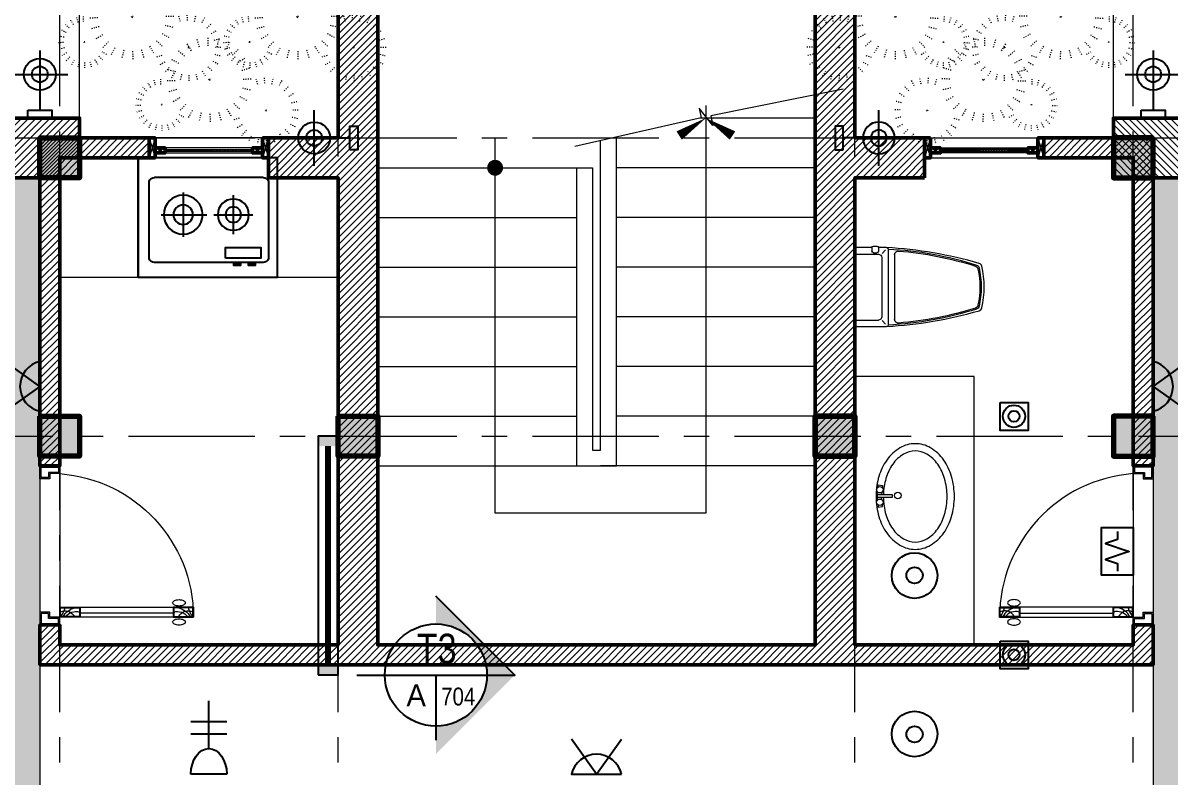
# Model space of a CAD drawing. Header units: inches. Extents: x 88947 to 296847, y 35049 to 161062.
# Drawn here: x 100576 to 106346, y 89494 to 93288 of the extents above; entities that cross this region are included whole.
import ezdxf
from ezdxf.enums import TextEntityAlignment as Align

# ---------------------------------------------------------------- set-up
doc = ezdxf.new("R2010")
doc.units = ezdxf.units.IN
doc.header["$MEASUREMENT"] = 0
for name, pattern in [('ACAD_ISO03W100', [30, 12, -18]), ('CENTER', [50.800000000000004, 31.75, -6.35, 6.35, -6.35]), ('DASHED2', [9.524999999999999, 6.35, -3.175])]:
    doc.linetypes.add(name, pattern=pattern)
for name, color, linetype in [('aaaa', 34, 'Continuous'), ('E-socket', 1, 'Continuous'), ('NOITHAT', 34, 'Continuous'), ('text', 2, 'Continuous')]:
    doc.layers.add(name, color=color, linetype=linetype)
for name, color, linetype, lineweight in [('CUA', 42, 'Continuous', 20), ('DO', 4, 'Continuous', 25), ('HACTH', 8, 'Continuous', 5), ('HATCH', 8, 'Continuous', 5), ('KHUNG 1', 6, 'Continuous', 70), ('mb$0$CUA', 42, 'Continuous', 20), ('mb$0$HATCH', 69, 'Continuous', 15), ('mb$0$net cat', 51, 'Continuous', 50), ('mb$0$net manh', 251, 'Continuous', 5), ('THAY', 3, 'Continuous', 18), ('THIETBI', 55, 'Continuous', 13), ('tran', 202, 'Continuous', 15), ('TRUC', 252, 'ACAD_ISO03W100', 13), ('TUONG', 4, 'Continuous', 50), ('vdung', 56, 'Continuous', 9)]:
    doc.layers.add(name, color=color, linetype=linetype, lineweight=lineweight)
doc.styles.add('ATTR', font='romans.shx', dxfattribs={"width": 0.8, "height": 0.7})
doc.styles.add('AVO-B', font='VAVOB.TTF')
doc.styles.add('DDCo-B-Helve-condense', font='VHELVCB.TTF')

# ---------------------------------------------------------------- blocks, each defined once
blk = doc.blocks.new('N12')
blk.add_lwpolyline([(-600, 50), (-600, -50), (600, -50), (600, 50)], close=True)
at = {"const_width": 30}
blk.add_lwpolyline([(-550, 0), (550, 0)], dxfattribs=at)
for points in [[(-550, -50), (-550, 50), (-600, -50), (-600, 50)], [(550, -50), (550, 50), (600, -50), (600, 50)]]:
    blk.add_solid(points)
blk = doc.blocks.new('EWTWETEW')
at = {"ltscale": 5}
for points in [[(0, 0), (-125, 175.0000000002328)], [(0, 0), (125, 175.0000000002328)], [(-125, 1.047737896442413e-09), (-125, 0), (125, 0)]]:
    blk.add_lwpolyline(points, dxfattribs=at)
blk.add_arc((0, -28.125), 128.1250000002271, 12.6803834527753, 167.3196165472247, dxfattribs=at)
blk = doc.blocks.new('DNT')
for points in [[(0, 425), (0, 50)], [(-175, 275), (175, 275)]]:
    blk.add_lwpolyline(points)
blk.add_lwpolyline([(-75, 50), (75, 50), (75, 0), (-75, 0)], close=True)
for radius in [100, 50]:
    blk.add_circle((0, 275), radius)
blk = doc.blocks.new('S-2')
at = {"layer": 'E-socket', "linetype": 'Continuous', "ltscale": 50}
for p, q in [((0, 107.1428571429569), (1.187436282634735e-08, 306.6773322647787)), ((-74.99999999371357, 219.4100947037805), (75.00000000628643, 219.4100947037805)), ((-74.99999999371357, 166.9100947037805), (75.00000000628643, 166.9100947037805)), ((-75, 1.746229827404022e-10), (75, 1.746229827404022e-10))]:
    blk.add_line(p, q, dxfattribs=at)
blk.add_ellipse((0, 0), major_axis=(2.624156472476522e-14, 107.1428571428571), ratio=0.7000000000000001, start_param=4.71238898038469, end_param=7.853981633974483, dxfattribs=at)
blk = doc.blocks.new('MS')
at = {"ltscale": 300}
blk.add_lwpolyline([(-150, 0), (150, 0), (150, 200), (-150, 200)], close=True, dxfattribs=at)
blk.add_lwpolyline([(-125, 100), (-75, 100), (-50, 175), (0, 25), (50, 175), (75, 100), (125, 100)], dxfattribs=at)
blk = doc.blocks.new('WC05_P')
for p, q in [((-163.4332003934864, 541.6450136737086), (-163.4332003934864, 400.6450136737086)), ((233.5667996065136, 541.6450136737086), (233.5667996065136, 400.6450136737086)), ((-210.4332003934864, 430.1167180118947), (-210.4332003934864, 409.1167180118946)), ((-202.4240828107567, 439.1167180118947), (-180.4332003934864, 439.1167180118947)), ((-171.4332003934864, 430.1167180118947), (-171.4332003934864, 409.1167180118946)), ((-202.4337935026169, 400.1167180118946), (-180.4332003934864, 400.1167180118946)), ((-166.9339561518516, 378.6204424184715), (-188.242008766753, 357.3267619186563)), ((-143.4332003934864, 380.6450136737086), (213.5667996065136, 380.6450136737086)), ((237.0675553648788, 378.6204424184715), (258.3756079797803, 357.3267619186563)), ((-192.4332003934864, 341.6450136737086), (262.5667996065137, 341.6450136737086)), ((-159.3356360889615, 302.6450136737086), (229.4692353019883, 302.6450136737086))]:
    blk.add_line(p, q)
blk.add_lwpolyline([(-202.4332003934864, 439.1167180118947), (-202.4332003934864, 531.6450136737086, -0.414213562373095), (-192.4332003934864, 541.6450136737086), (262.5667996065137, 541.6450136737086, -0.414213562373095), (272.5667996065137, 531.6450136737086), (272.5667996065137, 351.6450136737086, -0.05643643706552809), (177.5229201375263, -206.3173234126065, -0.2718575235499975), (160.9727958778988, -221.9982441541606, -0.1145472182879914), (-90.90154294170053, -221.8601835283448, -0.2715780745762616), (-107.4279695011392, -206.183647669621, -0.05642256220342063), (-202.4332003934864, 351.645013673707), (-202.4332003934864, 400.1167180118946)], format="xyb")
for centre, radius, start, end in [((-201.3185305588626, 430.0692202111985), 9.114793592576325, 96.96667790787944, 179.7014264990903), ((-180.4332003934864, 430.1167180118947), 9, 0, 90), ((-201.3160061846809, 409.1652614426133), 9.117323439789876, 180.3050617719985, 262.9577982272369), ((-192.4332003934864, 351.6450136737086), 10, 180, 270), ((-180.4332003934864, 409.1167180118946), 9, 270, 0), ((-143.4332003934864, 400.6450136737086), 20, 180, 270), ((213.5667996065136, 400.6450136737086), 20, 270, 0), ((262.5667996065137, 351.6450136737086), 10, 270, 0), ((1905.98182169227, 447.1941610259693), 2102.578959649846, 182.8742835320095, 197.6553580695382), ((-159.3356360889615, 280.1294728084221), 22.51554086528662, 90, 184.6246185700729), ((1905.934843745355, 447.1876325049033), 2094.531608273105, 184.6245441765275, 197.5276549796377), ((-1835.848222479243, 447.1941610259693), 2094.578959649846, 342.4639596696136, 355.3753814299265), ((-1835.848222479243, 447.1941610259693), 2102.578959649846, 342.3446419304619, 357.1257164679904), ((229.4692353019883, 280.129472808422), 22.51554086528662, 355.375381429925, 90), ((-76.10661430237859, -183.6697371818734), 22.51554086528662, 197.6553580695387, 257.5058675068256), ((-69.8810356385494, -176.833356221094), 22.51554086528662, 197.5276549796375, 258.1004920139902), ((35.06679960651365, 318.044267807829), 536.3992541341204, 257.505867506825, 282.494132493175), ((35.72965411792188, 324.3466122222949), 534.7020094094623, 258.1004920139905, 281.7373468011922), ((139.9214598832948, -177.1302528184612), 22.51554086528662, 281.7373468011924, 342.463959669614), ((146.2402135154059, -183.6697371818734), 22.51554086528662, 282.4941324931746, 342.3446419304639)]:
    blk.add_arc(centre, radius, start, end)
blk = doc.blocks.new('C DDFFG')
for p, q in [((1786522.217473382, 1255885.81696257), (1786522.217473382, 1255963.228194855)), ((1786522.217473382, 1255963.228194855), (1786535.030511112, 1255963.228194855)), ((1786535.030511112, 1255963.228194855), (1786535.030511112, 1255885.81696257)), ((1786473.085709055, 1255891.716264571), (1786475.699328106, 1255913.483537248)), ((1786475.699328106, 1255913.483537248), (1786486.72124365, 1255912.160124394)), ((1786509.987280908, 1255909.366547122), (1786522.217473382, 1255907.898055202)), ((1786547.260703587, 1255909.366547122), (1786535.030511112, 1255907.898055202)), ((1786581.548656389, 1255913.483537248), (1786570.526740845, 1255912.160124394)), ((1786584.16227544, 1255891.716264571), (1786581.548656389, 1255913.483537248)), ((1786483.673065716, 1255890.445029655), (1786473.085709055, 1255891.716264571)), ((1786522.217473382, 1255885.81696257), (1786507.808220739, 1255887.547096509)), ((1786536.059500372, 1255880.557617335), (1786521.806454377, 1255880.437481379)), ((1786535.030511112, 1255885.81696257), (1786522.217473382, 1255885.81696257)), ((1786535.030511112, 1255885.81696257), (1786549.439763756, 1255887.547096509)), ((1786573.574918779, 1255890.445029654), (1786584.16227544, 1255891.716264571))]:
    blk.add_line(p, q)
at = {"extrusion": (0, 0, -1)}
for centre, major_axis, ratio, start_param, end_param in [((1786502.22587785, 1255993.220431157), (-196.576827910027, 196.576827910027), 0.9999999999971908, 0.1746721990089368, 0.503187330312453), ((1786525.874676021, 1255911.658646475), (-256.6251017217065, 256.6251017217065), 0.9999999999996413, 0.5031873303111891, 0.7853981633975771), ((1786525.874676021, 1255911.658646475), (-256.6251017215106, -256.6251017215106), 0.9999999999995111, 2.35619449019228, 2.63840532327866), ((1786549.523474191, 1255993.220431157), (-196.5768279099476, -196.5768279099476), 0.9999999999972699, 2.638405323277339, 2.966920454580992), ((1786466.085137259, 1256044.850060572), (-152.0135483859962, -152.0135483859962), 0.9999999999975132, 1.319717300781313, 1.745468525802608), ((1786466.085137259, 1256044.850060572), (-126.0862997399542, 126.0862997399542), 0.999999999997094, -0.2510790260147844, 0.1746721990086899), ((1786502.22587785, 1255993.220431157), (-170.6495792658378, -170.6495792658378), 0.9999999999914471, 1.745468525801561, 2.073983657102234), ((1786525.874676021, 1255911.658646474), (-230.6978530757754, 230.6978530757754), 0.999999999997266, 0.5031873303122638, 0.7853981633988263), ((1786525.874676021, 1255911.658646475), (-230.6978530755815, -230.6978530755815), 0.9999999999971769, 2.356194490191022, 2.638405323277583), ((1786549.523474191, 1255993.220431157), (-170.6495792658374, 170.6495792658374), 0.9999999999914908, 1.067608996487599, 1.396124127788274), ((1786585.664214782, 1256044.850060572), (-126.0862997399523, -126.0862997399523), 0.9999999999970992, 2.966920454581087, 3.392671679604566), ((1786585.664214782, 1256044.850060572), (-152.0135483860611, 152.0135483860611), 0.9999999999974456, 1.396124127786872, 1.821875352807989), ((1786410.911747557, 1256077.498012425), (-106.6814863794014, 106.6814863794014), 0.9999999999995982, -0.7853981633976492, -0.2510790260146973), ((1786410.911747557, 1256077.498012425), (-80.75423773373085, 80.75423773373083), 0.9999999999988722, -0.7853981633980123, -0.251079026013961), ((1786640.837604485, 1256077.498012425), (-80.75423773388796, 80.75423773388795), 0.9999999999991174, 1.821875352807447, 2.356194490190884), ((1786640.837604485, 1256077.498012425), (-106.6814863795317, 106.6814863795317), 0.9999999999993895, 1.821875352808637, 2.356194490192039), ((1786410.911747557, 1256077.498012425), (-106.6814863795028, 106.6814863795028), 0.9999999999995156, -1.319717300781212, -0.7853981633976904), ((1786410.911747557, 1256077.498012425), (-80.75423773368324, -80.75423773368325), 0.9999999999995914, 0.2510790260147788, 0.7853981633976524), ((1786640.837604485, 1256077.498012425), (-80.75423773370935, 80.75423773370935), 0.9999999999998626, 2.356194490193296, 2.890513627576103), ((1786640.837604485, 1256077.498012425), (-106.6814863795463, -106.6814863795464), 0.9999999999994857, 3.92699081698827, 4.461309954371651), ((1786466.085137259, 1256110.145964278), (-126.0862997403387, 126.0862997403387), 0.9999999999970514, 4.537716781376678, 4.963468006398096), ((1786585.664214782, 1256110.145964278), (-126.0862997403799, -126.08629974038), 0.9999999999967243, 4.461309954371352, 4.88706117939263), ((1786466.085137259, 1256110.145964278), (-152.0135483859686, 152.0135483859686), 0.9999999999978101, 4.537716781377177, 4.963468006398345), ((1786502.22587785, 1256161.775593692), (-170.6495792644465, 170.6495792644465), 0.9999999999990503, 4.209201650074217, 4.537716781376674), ((1786531.186599793, 1255989.958874451), (-11.94161886190538, 11.94161886190538), 0.9999999999923973, -0.7853981634012497, 5.497787143778337), ((1786585.664214782, 1256110.145964278), (-152.0135483859918, -152.0135483859918), 0.999999999997442, 4.46130995437127, 4.887061179392375), ((1786502.22587785, 1256161.775593693), (-196.576827911722, 196.576827911722), 0.9999999999922197, 4.209201650077116, 4.537716781377859), ((1786525.874676021, 1256243.337378375), (-230.6978530757634, -230.6978530757635), 0.9999999999981871, 5.508996987792555, 5.779997976867736), ((1786497.019046617, 1255899.643121675), (-11.4612412730364, -11.4612412730364), 0.999999999995787, 0.7853981633995547, 7.068583470579141), ((1786525.874676021, 1256243.337378375), (-230.697853076855, -230.6978530768551), 0.9999999999983634, 5.21557631069506, 5.469720115485267), ((1786560.228937877, 1255899.643121675), (-11.46124127303675, -11.46124127303675), 0.9999999999959504, 0.7853981633994731, 7.06858347057906), ((1786549.523474191, 1256161.775593693), (-196.576827911858, -196.576827911858), 0.9999999999918469, 4.887061179391772, 5.215576310692549), ((1786525.87467602, 1256243.337378375), (-256.6251017216459, -256.6251017216459), 0.9999999999987784, 5.508996987792656, 5.779997976867833), ((1786525.874676021, 1256243.337378375), (-256.6251017219885, -256.6251017219886), 0.9999999999998359, 5.215576310695624, 5.469720115485876)]:
    blk.add_ellipse(centre, major_axis=major_axis, ratio=ratio, start_param=start_param, end_param=end_param, dxfattribs=at)
at = {"extrusion": (0, 0, -0.9999999999999998)}
blk.add_ellipse((1786549.523474191, 1256161.775593692), major_axis=(-170.6495792644459, -170.6495792644459), ratio=0.999999999999106, start_param=4.887061179392652, end_param=5.215576310695114, dxfattribs=at)
blk = doc.blocks.new('111113435445')
at = {"layer": 'aaaa', "color": 0}
for p, q in [((600.0000000009313, 700), (0, 700)), ((506.4994653987233, 645.1837084293365), (119.1459869763348, 645.1837084293365)), ((99.45086969342083, 72.42299727466889), (99.45086969342083, 617.9444195840042)), ((286.0289853315335, 585.033971055178), (286.0289853315335, 355.6143090336118)), ((526.1931125128176, 72.42152710608207), (526.1931125128176, 617.9444195840042)), ((175.02841407503, 474.024664073484), (397.029558384791, 474.0246640732512)), ((286.0289853315335, 319.7934844791889), (286.0289853315335, 123.6785437033977)), ((187.9715149437543, 221.7360140914097), (384.0864557193127, 221.7360140914097)), ((600.0000000009313, 0), (0, 0)), ((119.1459869763348, 45.18370842933655), (506.4994653987233, 45.18370842933655))]:
    blk.add_line(p, q, dxfattribs=at)
for points in [[(0, 700), (600.0000000009313, 700), (600.0000000009313, 0), (0, 0)], [(504.7995461230166, 261.3880441600922), (451.1781269544736, 261.3880441600922), (451.1781269544736, 83.76284839469008), (504.7995461230166, 83.76284839469008)], [(531.1335079818964, 220.7435148868244), (540.3528093078639, 220.7435148868244), (540.3528093078639, 183.8414172760677), (531.1335079818964, 183.8414172760677)], [(531.1335079818964, 146.9393196653109), (540.3528093078639, 146.9393196653109), (540.3528093078639, 110.0372220545541), (531.1335079818964, 110.0372220545541)]]:
    blk.add_lwpolyline(points, close=True, dxfattribs=at)
for centre, radius in [((286.0289853315335, 474.0246640732512), 98.05747038781627), ((286.0289853315335, 474.0246640732512), 49.02675046593203), ((286.0289853315335, 221.7360140914097), 78.44703483184028), ((286.0289853315335, 221.7360140914097), 39.22245889433288)]:
    blk.add_circle(centre, radius, dxfattribs=at)
for centre, radius, start, end in [((123.6354734157212, 621.1949638489168), 24.40207153541323, 100.5981421603389, 187.6549936618993), ((502.0109452723991, 621.1940943042282), 24.40012875186774, 352.336003531292, 79.39980054685171), ((123.6385296839289, 69.17336842068471), 24.40497866236014, 172.3480921116456, 259.3958350793085), ((502.0096691723447, 69.16525937360711), 24.40255349083593, 280.6021822213484, 7.657952041540043)]:
    blk.add_arc(centre, radius, start, end, dxfattribs=at)
blk = doc.blocks.new('121222')
at = {"layer": 'TRUC', "color": 95}
for p, q in [((-69.87189895673782, -79572.65753577233), (-116.2707570372686, -79496.50221745647)), ((14.51428777973467, -79535.5860801072), (-10.65337107839059, -79449.80589366957)), ((105.5543187141673, -79521.26269566602), (103.4510822283319, -79432.03646465308)), ((196.9497653160677, -79532.20087952184), (218.2740073821607, -79444.40017406769)), ((325.9724010766971, -79486.06730506796), (283.5551197847242, -79563.70976860778)), ((-274.326323082262, -79662.19321630719), (-196.6838595424442, -79704.61049759916)), ((-142.5170353070134, -79629.70091812254), (-206.204140182123, -79568.94762751953)), ((356.8608891816219, -79619.5628051161), (419.2304960877739, -79554.18581867828)), ((415.4448013174662, -79690.56066962262), (491.6633999274243, -79644.12287111295)), ((1322.010625415181, -79721.7749475672), (1287.213691088179, -79664.65441495199)), ((1385.310749751796, -79693.96658191182), (1366.42783517404, -79629.63015017266)), ((1453.590772952622, -79683.22404358095), (1452.008197093235, -79616.304183027)), ((1522.134044053949, -79691.43374729027), (1538.122994430962, -79625.58615746126)), ((1618.89808161281, -79656.8293352773), (1587.08512064383, -79715.06118293217)), ((-230.4533615854339, -79790.66345034853), (-315.9853663259116, -79769.89602846852)), ((452.5795372766836, -79774.90791592996), (538.3597237143139, -79749.74025707183)), ((612.0865360414224, -79894.91917463091), (554.0820849175404, -79799.71656439097)), ((717.567622111347, -79848.56845344277), (686.1152189728567, -79741.34451230668)), ((831.3757485360068, -79830.6686413581), (828.7437636671041, -79719.13162141938)), ((945.6108644150697, -79844.33897465024), (972.2659797034381, -79734.59324132756)), ((1106.892098377462, -79786.67623775544), (1053.870496762495, -79883.72931718022)), ((1168.67403849359, -79788.92376870674), (1226.905886148453, -79820.73672967571)), ((1267.536340114283, -79764.54958386747), (1219.768989518795, -79718.98351129852)), ((1642.059299196493, -79756.95077301917), (1688.838339021018, -79707.92428630251)), ((1686.000547148478, -79810.19310558158), (1743.167435367554, -79775.3689878719)), ((-239.2052206477367, -79882.61272042859), (-328.3571634971354, -79884.71453515555)), ((-224.8075480430207, -79973.65132960415), (-310.5877344806547, -79998.81898846227)), ((521.2874733319888, -79966.21954598461), (441.6725264206352, -79890.27461888074)), ((1145.50785700363, -79953.54580010986), (1223.455524767985, -79871.82198324069)), ((1218.730764033516, -80042.28669033705), (1314.009160790969, -79984.23962949422)), ((1713.85968687451, -79873.45795877889), (1778.191700146876, -79854.58313195776)), ((1724.651500922087, -79941.74389880049), (1791.51766729254, -79940.16349387696)), ((-187.6728120838034, -80057.9985759115), (-263.8914106937614, -80104.43637442116)), ((-129.0888999479647, -80128.996440418), (-191.4460006306942, -80194.369757566)), ((356.5186931787632, -80006.83362680447), (453.5717726035363, -80059.85522841944)), ((1265.157271739155, -80147.72516668802), (1372.37754358543, -80116.26025732611)), ((1652.134631888337, -80131.41947547915), (1699.901982483829, -80176.98554804812)), ((1750.992515042229, -80107.05337839652), (1692.760667387363, -80075.24041742754)), ((1718.089085830555, -80010.69353243135), (1782.240111325069, -80026.27020345806)), ((-98.20041184303614, -80262.49194046615), (-55.78313055106332, -80184.84947692633)), ((30.82222391758955, -80216.35836601227), (9.510488074919067, -80304.15540217659)), ((122.2176705194954, -80227.29654986809), (124.320907005331, -80316.52278088102)), ((213.2577014539281, -80212.97316542691), (238.4253603120497, -80298.75335186454)), ((400.4243023944755, -80282.3550676946), (288.9740768427071, -80284.98196151483)), ((411.3648562505599, -80167.4267551454), (304.4437845074971, -80141.46416394529)), ((1283.14387821078, -80261.528202064), (1394.59410376255, -80258.90130824377)), ((1466.080199050001, -80212.74501576569), (1467.658356442586, -80279.67296407625)), ((1534.368310007444, -80202.0068959016), (1553.238718361778, -80266.34699693059)), ((1597.65592812064, -80174.20219953606), (1632.45286244764, -80231.32273215127)), ((418.410908866104, -80396.15810307059), (311.195055486626, -80427.61492467587)), ((1272.203324354696, -80376.45651461321), (1379.124396097759, -80402.41910581331)), ((464.8374165717437, -80501.59657942156), (369.56343828109, -80559.63555250777)), ((1162.280707273267, -80577.66372377399), (1241.895654184621, -80653.60865087787)), ((1327.049487426494, -80537.04964295414), (1229.996408001721, -80484.02804133917)), ((538.0603236016292, -80590.33746964874), (460.1170743040711, -80672.05319876129)), ((576.6760822277954, -80757.20703200316), (629.697683842762, -80660.1539525784)), ((737.9573161901897, -80699.54429510838), (711.3066193686177, -80809.28194067442)), ((852.1924320692525, -80713.2146284005), (854.8288354049555, -80824.7435605826)), ((966.0005584939124, -80695.31481631583), (997.4573800991991, -80802.5306696953)), ((1071.481644563833, -80648.9640951277), (1129.486095687717, -80744.16670536765))]:
    blk.add_line(p, q, dxfattribs=at)
for points in [[(109.8456827291664, -79868.9113460688), (97.9972506477892, -79878.87342042834), (118.724270534158, -79881.97413361653)], [(1456.804147468863, -79943.96034408877), (1447.91267491282, -79951.4317125642), (1463.462901028358, -79953.76258324459)], [(836.7325958263486, -80265.23331094562), (821.919116463021, -80277.68167272251), (847.83468716665, -80281.56915310872)]]:
    blk.add_lwpolyline(points, close=True, dxfattribs=at)
at = {"layer": 'TRUC', "color": 95, "style": 'ATTR', "width": 0.8, "flags": 9}
blk.add_attdef('ESTCODE', (836.7325958263486, -80265.23331094562), '', height=6.451199999907048, rotation=331.351536153985, dxfattribs=at)
blk = doc.blocks.new('A$C6DAC4EB2')
at = {"linetype": 'Continuous'}
for p, q in [((-100, 0), (-100, -38.57142857788131)), ((0, 0), (-100, 0)), ((0, 0), (-100, 0)), ((0, -64.28571429569274), (0, 0)), ((-773.0000001399312, -89.9999999976717), (-773.0000001399312, -38.57142857881263)), ((-773.0000001399312, -38.57142857881263), (-773.0000001399312, -89.9999999976717)), ((-670.142857301631, -38.57142857788131), (-773.0000001399312, -38.57142857881263)), ((-773.0000001399312, -38.57142857881263), (-100, -38.57142857788131)), ((-670.142857301631, -89.9999999976717), (-670.142857301631, -38.57142857788131)), ((-202.8571428388823, -38.57142857788131), (-100, -38.57142857788131)), ((-202.8571428388823, -89.99999999674037), (-202.8571428388823, -38.57142857788131)), ((-99.99999999906868, -800.0000001396984), (-99.99999999580905, -38.57142857788131)), ((-100, -38.57142857788131), (-100, -89.99999999674037)), ((-100, -38.57142857788131), (-100, -89.99999999674037)), ((-100, -38.57142857788131), (-50.14285715506412, -38.57142857788131)), ((-50.14285715506412, -38.57142857788131), (-50.14285715506412, -64.28571429569274)), ((-100, -89.99999999674037), (-773.0000001399312, -89.9999999976717)), ((-773.0000001399312, -89.9999999976717), (-670.142857301631, -89.9999999976717)), ((-670.142857301631, -59.05548358522356), (-202.8571428388823, -59.05548358429223)), ((-100, -89.99999999674037), (-202.8571428388823, -89.99999999674037)), ((-50.14285715506412, -64.28571429569274), (0, -64.28571429569274)), ((-50.1428571541328, -761.4285715627484), (-50.1428571541328, -735.7142858440056)), ((-50.1428571541328, -735.7142858440056), (4.656612873077393e-10, -735.7142858440056)), ((4.656612873077393e-10, -735.7142858440056), (9.313225746154785e-10, -800.0000001396984)), ((-99.99999999906868, -800.0000001396984), (-99.99999999953434, -761.4285715627484)), ((-99.99999999953434, -761.4285715627484), (-50.1428571541328, -761.4285715627484)), ((9.313225746154785e-10, -800.0000001396984), (-99.99999999906868, -800.0000001396984)), ((-99.99999999953434, -800.0000001406297), (9.313225746154785e-10, -800.0000001396984)), ((-100, -800.0000001406297), (9.313225746154785e-10, -800.0000001406297))]:
    blk.add_line(p, q, dxfattribs=at)
at = {"color": 7}
for p, q in [((-769.5131796712521, -42.0582490474917), (-769.5131796712521, -86.51317952899262)), ((-673.6296777703101, -42.05824904656038), (-769.5131796712521, -42.0582490474917)), ((-673.6296777703101, -86.51317952899262), (-673.6296777703101, -42.05824904656038)), ((-199.3703223702032, -42.05824904656038), (-103.4868204686791, -42.05824904656038)), ((-199.3703223702032, -86.5131795280613), (-199.3703223702032, -42.05824904656038)), ((-103.4868204686791, -42.05824904656038), (-103.4868204686791, -86.5131795280613)), ((-93.57142857054714, -6.428571430034935), (-93.57142857054714, -32.14285714784637)), ((-6.428571429452859, -6.428571430034935), (-93.57142857054714, -6.428571430034935)), ((-93.57142857054714, -32.14285714784637), (-43.7142857251456, -32.14285714784637)), ((-43.7142857251456, -32.14285714784637), (-43.7142857251456, -57.85714286658913)), ((-6.428571429452859, -57.85714286658913), (-6.428571429452859, -6.428571430034935)), ((-769.5131796712521, -86.51317952899262), (-673.6296777703101, -86.51317952899262)), ((-103.4868204686791, -86.5131795280613), (-199.3703223702032, -86.5131795280613)), ((-43.7142857251456, -57.85714286658913), (-6.428571429452859, -57.85714286658913)), ((-43.71428572467994, -767.857142991852), (-43.71428572467994, -742.1428572740406)), ((-43.71428572467994, -742.1428572740406), (-6.428571428987198, -742.1428572740406)), ((-6.428571428987198, -742.1428572740406), (-6.428571428987198, -793.5714287105948)), ((-93.57142856961582, -793.5714287105948), (-93.57142856961582, -767.857142991852)), ((-93.57142856961582, -767.857142991852), (-43.71428572467994, -767.857142991852)), ((-6.428571428987198, -793.5714287105948), (-93.57142856961582, -793.5714287105948))]:
    blk.add_line(p, q, dxfattribs=at)
at = {"linetype": 'Continuous', "extrusion": (0, 0, -1)}
for centre, major_axis, ratio, start_param, end_param in [((-700.0168171572732, -63.15406083804555), (45.32515524032208, 45.32515524032209), 0.9999999999896637, -0.9896177343338575, -0.7853981634026165), ((-700.0168171577388, -63.15406083804555), (-45.32515524104782, 45.32515524104782), 0.9999999999924583, 0.7853981634084838, 0.9896177343364975), ((-10.64760575073888, -3.519638469726488), (567.7180511019892, 528.5612132035033), 0.9626856816345414, 2.419028473466696, 3.864156833709902), ((-746.2427487779642, -19.44417786342092), (36.9236637492839, 36.9236637492839), 0.9999999999988378, 1.233295090049989, 2.818084081891444), ((-832.5231785471551, -100.4758749192115), (-60.72548577230759, 60.72548577230758), 0.9999999999922285, 1.609161942705908, 2.192883481444705), ((-690.5216493258486, -0.3312535374425352), (47.46297617216999, 47.46297617216999), 0.9999999999992346, 2.101801698648347, 3.256141169461413), ((-723.6256310646422, -15.1260401501786), (6.034479839027238, 6.034479839027239), 0.9999999999209966, 3.926990817026743, 4.618826630634581), ((-723.6256310651079, -15.1260401501786), (6.034479838229585, 6.034479838229585), 0.999999999935948, 3.235155003318437, 3.926990817019267), ((-712.4227603600593, -5.8452781829983), (-16.32128825629719, 16.32128825629719), 0.9999999997893931, 4.390638426038683, 4.805951330109727), ((-704.9437152888859, -39.36489225993864), (28.14669683965851, 28.14669683965851), 0.999999999656178, -1.249045772491101, -0.9896177344742797), ((-704.9437152884202, 9.112811959348619), (28.14669682750446, 28.14669682750446), 0.9999999999846177, 2.560414061119177, 2.819842099188373), ((-700.0168171572732, 32.90198053838685), (45.32515523644942, 45.32515523644943), 0.9999999999867505, 2.356194490192984, 2.560414061118706), ((-700.0168171577388, 32.90198053838685), (45.32515525235642, 45.32515525235642), 0.999999999884372, 2.151974919204938, 2.356194490134531), ((-695.0899190255441, -39.36489225993864), (28.14669682637011, 28.14669682637011), 0.9999999999105279, -0.5811785925221431, -0.3217505544290424), ((-695.0899190260097, 9.112811959348619), (-28.14669682697713, 28.14669682697713), 0.9999999999179215, 3.463343208003048, 3.72277124608997), ((-676.4080032497877, -15.1260401501786), (-6.034479839027241, 6.034479839027235), 0.9999999999209969, 1.664358676545005, 2.356194490152843), ((-676.4080032493221, -15.1260401501786), (-6.034479838229583, 6.034479838229582), 0.999999999935948, 2.356194490160319, 3.048030303861149), ((-182.4783508141991, -0.3312535365112126), (-47.46297617229602, 47.46297617229602), 0.9999999999978242, 3.027044137720885, 4.181383608521778), ((-126.7572513620835, -19.44417786342092), (-36.92366374929273, 36.92366374929273), 0.9999999999982883, 3.465101225288309, 5.04989021712955), ((-199.2446580124088, 4.211423633620143), (-66.66649229310141, -66.66649229310143), 0.9999999999926318, 4.43995867327433, 5.222261209569159), ((-40.47682159289252, -100.4758749182802), (-60.72548577182307, 60.72548577182307), 0.9999999999889562, -0.6220871546583369, -0.03836561591179466), ((-723.6256310651079, -111.5546115601901), (-6.034479838367661, 6.03447983836766), 0.9999999999603653, 5.497787143762321, 6.18962295743429), ((-723.6256310646422, -111.5546115611214), (6.034479838378017, 6.034479838378018), 0.9999999999932947, 3.235155003369578, 3.926990817017876), ((-712.4227603595937, -120.8353735273704), (16.32128825561416, 16.32128825561416), 0.999999999846125, 4.618826630627696, 5.03413953471783), ((-704.9437152884202, -135.7934636697173), (-28.14669682750447, 28.14669682750446), 0.9999999999846186, 0.3217505544014201, 0.581178592470616), ((-700.0168171577388, -159.5826322487555), (-45.32515524167669, 45.32515524167668), 0.9999999999991861, 0.5811785924716819, 0.7853981634051198), ((-700.0168171566911, -159.5826322478242), (45.32515524078887, 45.32515524078887), 0.999999999999273, -0.7853981634050764, -0.5811785924726738), ((-695.0899190260097, -135.7934636706486), (28.14669682692588, 28.14669682692588), 0.9999999999840498, -0.581178592476649, -0.321750554401754), ((-687.6108739543706, -120.8353735273704), (-16.32128825539342, 16.32128825539342), 0.9999999998580227, 1.249045772430698, 1.664358676524909), ((-676.4080032493221, -111.5546115601901), (6.034479838395837, 6.034479838395838), 0.9999999999656897, 0.09356234974303779, 0.7853981634146034), ((-676.4080032497877, -111.5546115601901), (-6.03447983837802, 6.034479838378019), 0.9999999999932947, 2.356194490161709, 3.048030303810007), ((-712.4227603600593, -102.2738495937083), (-16.32128825374325, 16.32128825374325), 0.999999999951124, 4.390638425998199, 4.805951330116366), ((-704.9437152888859, -87.31575945043005), (-28.14669683965844, 28.14669683965844), 0.9999999996561802, 4.131210388064072, 4.390638426080893), ((-700.0168171572732, -63.52659087232314), (-45.32515523972154, 45.32515523972153), 0.9999999999993431, 3.926990816994834, 4.131210387919839), ((-700.0168171572732, -63.52659087232314), (45.32515525235642, 45.32515525235642), 0.999999999884372, 2.151974919204938, 2.356194490134531), ((-695.0899190255441, -87.31575945043005), (28.14669682934612, 28.14669682934612), 0.9999999999507357, 1.892546881181337, 2.151974919246965)]:
    blk.add_ellipse(centre, major_axis=major_axis, ratio=ratio, start_param=start_param, end_param=end_param, dxfattribs=at)
at = {"linetype": 'Continuous', "extrusion": (0, 0, -0.9999999999999998)}
for centre, major_axis, ratio, start_param, end_param in [((-673.7553421275225, 4.211423633620143), (-66.66649229320736, 66.66649229320736), 0.9999999999912422, 4.202516751200599, 4.984819287478075), ((-712.4227603595937, -24.40680211642757), (16.32128825376506, 16.32128825376506), 0.9999999999575131, 4.61882663060635, 5.034139534759705), ((-687.6108739543706, -24.40680211642757), (16.32128825305299, 16.32128825305299), 0.9999999999825234, -0.3217505544066781, 0.09356234976640665), ((-687.6108739543706, -5.8452781829983), (-16.32128825311401, 16.32128825311401), 0.9999999998292839, 3.048030303823669, 3.463343208034126)]:
    blk.add_ellipse(centre, major_axis=major_axis, ratio=ratio, start_param=start_param, end_param=end_param, dxfattribs=at)
at = {"linetype": 'Continuous', "extrusion": (0, 0, -0.9999999999999999)}
blk.add_ellipse((-687.6108739543706, -102.2738495937083), major_axis=(-16.32128825311768, 16.32128825311767), ratio=0.9999999999279805, start_param=3.048030303826233, end_param=3.463343208008182, dxfattribs=at)
blk = doc.blocks.new('A$C42FF647F')
at = {"layer": 'HACTH'}
h = blk.add_hatch(dxfattribs=at)
h.set_pattern_fill('ANSI31', color=256, scale=200, style=0)
h.set_pattern_definition([(45, (-1500, -4950.000000094777), (-17.67766952966369, 17.67766952966369), [])])
h.paths.add_polyline_path([(-1500, -4600.00000008005), (4100, -4600.00000008005), (4100, -4400.00000008005), (4000, -4400.00000008005), (4000, -4500.00000008005), (2600, -4500.00000008005), (2599.999999992782, -2150.000000094777), (2950.183708472352, -2150.000000094777), (2950.183708472352, -1950.000000094777), (2599.999999992375, -1950.000000094777), (2599.999999989173, -1100.00000008916), (2399.999999989173, -1100.00000008916), (2400, -4500.00000008005), (200, -4500.00000008005), (200.0000000108266, -1100.000000094777), (1.082662492990494e-08, -1100.000000094777), (1.501757651567459e-08, -1950.000000090295), (-350.1837084201106, -1950.000000090295), (-350.1837084183935, -2150.000000090396), (1.644366420805454e-08, -2150.000000090396), (0, -4500.00000008005), (-1400, -4500.00000008005), (-1400, -4400.00000008005), (-1500, -4400.00000008005)])
h = blk.add_hatch(dxfattribs=at)
h.set_pattern_fill('ANSI31', color=256, scale=200, style=0)
h.set_pattern_definition([(45, (3550.183708474739, -3599.999999939449), (-17.67766952966369, 17.67766952966369), [])])
h.paths.add_polyline_path([(3550.183708474739, -2050.000000094806), (4000, -2050.000000094806), (4000.000000001397, -3599.999999939449), (4100.000000000931, -3599.999999939449), (4099.999999999534, -2050.000000094806), (4099.999999999534, -1950.000000094806), (3550.183708474739, -1950.000000094806)])
at = {"layer": 'HATCH'}
h = blk.add_hatch(dxfattribs=at)
h.set_pattern_fill('ANSI31', color=256, scale=200, style=0)
h.set_pattern_definition([(45, (-1600, -2150.000000094806), (-17.67766952966369, 17.67766952966369), [])])
h.paths.add_polyline_path([(-1700, -1950.00000009482), (-1700, -1850.000000094806), (-1300, -1850.000000094806), (-1300, -2150.000000094806), (-1700.000000001048, -2150.000000094806)])
h = blk.add_hatch(dxfattribs=at)
h.set_pattern_fill('ANSI31', color=256, scale=200, style=0)
h.set_pattern_definition([(135, (4200.000000043015, -2150.000000094806), (17.67766952966369, 17.67766952966369), [])])
h.paths.add_polyline_path([(4300.000000043015, -1950.00000009482), (4300.000000043015, -1850.000000094806), (3900.000000043015, -1850.000000094806), (3900.000000043015, -2150.000000094806), (4300.000000044063, -2150.000000094806)])
h = blk.add_hatch(dxfattribs=at)
h.set_pattern_fill('ANSI31', color=256, scale=200, style=0)
h.set_pattern_definition([(45, (-1500.000000001251, -3200.000000093583), (-17.67766952966369, 17.67766952966369), [])])
h.paths.add_polyline_path([(-1500.000000001251, -2050.000000094704), (-1500.000000001863, -3599.999999939449), (-1400.000000002328, -3599.999999939449), (-1400.000000001717, -2050.000000094704), (-950.1837084310537, -2050.000000094995), (-950.1837084310537, -1950.000000094995), (-1500.000000001251, -1950.000000094704)])
at = {"layer": 'mb$0$HATCH'}
h = blk.add_hatch(dxfattribs=at)
h.set_pattern_fill('ANSI32', color=256, angle=-180, style=0)
h.set_pattern_definition([(44.99999999999996, (-1020.183708430734, -2017.500000095912), (-6.735192090801864, 6.735192090801867), []), (44.99999999999996, (-1015.693578430713, -2017.500000095912), (-6.735192090801864, 6.735192090801867), [])])
h.paths.add_polyline_path([(-870.1837084307335, -2007.500000095824), (-430.1837084309082, -2007.500000095039), (-430.1837084309082, -2017.500000095039), (-870.1837084307335, -2017.500000095824)])
h = blk.add_hatch(dxfattribs=at)
h.set_pattern_fill('ANSI32', color=256, angle=-180, style=0)
h.set_pattern_definition([(135.0000000000001, (3620.183708429016, -2017.500000095999), (6.735192090801864, 6.735192090801867), []), (135.0000000000001, (3615.693578428996, -2017.500000095999), (6.735192090801864, 6.735192090801867), [])])
h.paths.add_polyline_path([(3470.183708429016, -2007.500000095912), (3030.183708429191, -2007.500000095126), (3030.183708429191, -2017.500000095126), (3470.183708429016, -2017.500000095912)])
at = {"layer": 'CUA', "ltscale": 0.5}
for p, q in [((4071.013743209245, -1965.500000094791), (4062, -1950.000000094806)), ((4062, -1987.000000094806), (4071.013743209245, -1971.500000094791))]:
    blk.add_line(p, q, dxfattribs=at)
at = {"layer": 'CUA'}
for points in [[(-350.1837084310537, -1950.000000089931), (-950.1837084310537, -1950.000000094617)], [(2950.183708429337, -1950.000000090018), (3550.183708429337, -1950.000000094704)], [(-350.1837084310537, -2050.000000090324), (-950.1837084310537, -2050.000000095009)], [(-350.1837084310537, -2050.000000090324), (-950.1837084310537, -2050.000000095009)], [(2950.183708429337, -2050.000000090411), (3550.183708429337, -2050.000000095097)], [(2950.183708429337, -2050.000000090411), (3550.183708429337, -2050.000000095097)]]:
    blk.add_lwpolyline(points, dxfattribs=at)
at = {"layer": 'HATCH'}
for points in [[(2540.590239422221, -1704.768649100632), (1875.737317624735, -1838.784832202597), (1885.617231851094, -1887.798986228896), (1816.843249372323, -1799.650592403093), (1826.72316359845, -1848.664746428971), (1190.429394232458, -1993.049998869523)], [(1849.999999987893, -1787.265343348059), (1849.999999979569, -3837.486911680098), (789.9999999862339, -3837.486911680098), (789.9999999862339, -1950.000000094806)]]:
    blk.add_lwpolyline(points, dxfattribs=at)
for points in [[(1715.829710548482, -1937.84622545517, 50, 0, 0), (1849.999999986117, -1849.999999998967, 0, 0, 0)], [(1984.170289423753, -1937.84622545517, 50, 0, 0), (1849.999999986117, -1849.999999998967, 0, 0, 0)]]:
    blk.add_lwpolyline(points, format="xyseb", dxfattribs=at)
at = {"layer": 'HATCH', "linetype": 'DASHED2', "ltscale": 2}
for points in [[(-852.506038901658, -2017.677669626268), (-870.1837084313156, -2000.00000009661)], [(3452.506038899941, -2017.677669626355), (3470.183708429598, -2000.000000096697)]]:
    blk.add_lwpolyline(points, dxfattribs=at)
at = {"layer": 'HATCH', "const_width": 40}
blk.add_lwpolyline([(769.9999999862339, -2099.999999905209, 1), (809.9999999862339, -2099.999999905209, 1)], format="xyb", close=True, dxfattribs=at)
at = {"layer": 'KHUNG 1'}
for points in [[(-1500, -1950.000000094806), (-1300, -1950.000000094806), (-1300, -2150.000000094806), (-1500, -2150.000000094806)], [(4100, -1950.000000094806), (3900, -1950.000000094806), (3900, -2150.000000094806), (4100, -2150.000000094806)], [(4100, -1950.000000094806), (3900, -1950.000000094806), (3900, -2150.000000094806), (4100, -2150.000000094806)], [(-1500, -3350.000000094806), (-1300, -3350.000000094806), (-1300, -3550.000000094806), (-1500, -3550.000000094806)], [(0, -3350.000000094806), (200, -3350.000000094806), (200, -3550.000000094806), (0, -3550.000000094806)], [(2400, -3350.000000094806), (2600, -3350.000000094806), (2600, -3550.000000094806), (2400, -3550.000000094806)], [(2600, -3350.000000094806), (2400, -3350.000000094806), (2400, -3550.000000094806), (2600, -3550.000000094806)], [(4100, -3350.000000094806), (3900, -3350.000000094806), (3900, -3550.000000094806), (4100, -3550.000000094806)]]:
    blk.add_lwpolyline(points, close=True, dxfattribs=at)
for points in [[(-1500, -2150.000000094806), (-1300, -2150.000000094806), (-1500, -1950.000000094806), (-1300, -1950.000000094806)], [(4100, -2150.000000094806), (3900, -2150.000000094806), (4100, -1950.000000094806), (3900, -1950.000000094806)], [(4100, -2150.000000094806), (3900, -2150.000000094806), (4100, -1950.000000094806), (3900, -1950.000000094806)], [(-1500, -3550.000000094806), (-1300, -3550.000000094806), (-1500, -3350.000000094806), (-1300, -3350.000000094806)], [(0, -3550.000000094806), (200, -3550.000000094806), (0, -3350.000000094806), (200, -3350.000000094806)], [(2400, -3550.000000094806), (2600, -3550.000000094806), (2400, -3350.000000094806), (2600, -3350.000000094806)], [(2600, -3550.000000094806), (2400, -3550.000000094806), (2600, -3350.000000094806), (2400, -3350.000000094806)], [(4100, -3550.000000094806), (3900, -3550.000000094806), (4100, -3350.000000094806), (3900, -3350.000000094806)]]:
    blk.add_solid(points, dxfattribs=at)
at = {"layer": 'mb$0$CUA'}
for points in [[(-380.1837084309373, -2025.000000094835), (-380.1837084309955, -2000.000000094835), (-870.1837084307335, -2000.000000095824), (-870.1837084307044, -2025.000000095824)], [(-870.1837084307335, -2007.500000095824), (-430.1837084309082, -2007.500000095039), (-430.1837084309082, -2017.500000095039), (-870.1837084307335, -2017.500000095824)], [(2980.18370842922, -2025.000000094922), (2980.183708429278, -2000.000000094922), (3470.183708429016, -2000.000000095912), (3470.183708428987, -2025.000000095912)], [(3470.183708429016, -2007.500000095912), (3030.183708429191, -2007.500000095126), (3030.183708429191, -2017.500000095126), (3470.183708429016, -2017.500000095912)]]:
    blk.add_lwpolyline(points, close=True, dxfattribs=at)
at = {"layer": 'mb$0$net cat'}
for points in [[(-950.1837084309373, -1950.000000095009), (-950.1837084310537, -2050.000000095009), (-920.1837084310537, -2050.000000095039), (-920.1837084309373, -1950.000000095039)], [(-380.1837084309373, -1950.000000095009), (-380.1837084310537, -2050.000000095009), (-350.1837084310537, -2050.000000095039), (-350.1837084309373, -1950.000000095039)], [(2980.18370842922, -1950.000000095097), (2980.183708429337, -2050.000000095097), (2950.183708429337, -2050.000000095126), (2950.18370842922, -1950.000000095126)], [(3550.18370842922, -1950.000000095097), (3550.183708429337, -2050.000000095097), (3520.183708429337, -2050.000000095126), (3520.18370842922, -1950.000000095126)], [(-920.1837084310246, -2025.00000009597), (-920.1837084310246, -2000.00000009597), (-870.1837084310246, -2000.00000009597), (-870.1837084310246, -2025.00000009597)], [(-380.1837084308791, -2025.00000009498), (-380.1837084309373, -2000.00000009498), (-430.1837084309373, -2000.000000095039), (-430.1837084308791, -2025.000000095039)], [(2980.183708429162, -2025.000000095068), (2980.18370842922, -2000.000000095068), (3030.18370842922, -2000.000000095126), (3030.183708429162, -2025.000000095126)], [(3520.183708429307, -2025.000000096057), (3520.183708429307, -2000.000000096057), (3470.183708429307, -2000.000000096057), (3470.183708429307, -2025.000000096057)]]:
    blk.add_lwpolyline(points, close=True, dxfattribs=at)
at = {"layer": 'mb$0$net manh'}
for points in [[(-950.1837084309373, -1950.000000095009), (-920.1837084310537, -2050.000000095039)], [(-920.1837084309373, -1950.000000095039), (-950.1837084310537, -2050.000000095009)], [(-380.1837084309373, -1950.000000095009), (-350.1837084310537, -2050.000000095039)], [(-350.1837084309373, -1950.000000095039), (-380.1837084310537, -2050.000000095009)], [(2980.18370842922, -1950.000000095097), (2950.183708429337, -2050.000000095126)], [(2950.18370842922, -1950.000000095126), (2980.183708429337, -2050.000000095097)], [(3550.18370842922, -1950.000000095097), (3520.183708429337, -2050.000000095126)], [(3520.18370842922, -1950.000000095126), (3550.183708429337, -2050.000000095097)], [(-920.1837084310246, -2000.00000009597), (-870.1837084310246, -2025.00000009597)], [(-920.1837084310246, -2025.00000009597), (-870.1837084310246, -2000.00000009597)], [(-380.1837084309373, -2000.00000009498), (-430.1837084308791, -2025.000000095039)], [(-380.1837084308791, -2025.00000009498), (-430.1837084309373, -2000.000000095039)], [(2980.18370842922, -2000.000000095068), (3030.183708429162, -2025.000000095126)], [(2980.183708429162, -2025.000000095068), (3030.18370842922, -2000.000000095126)], [(3520.183708429307, -2000.000000096057), (3470.183708429307, -2025.000000096057)], [(3520.183708429307, -2025.000000096057), (3470.183708429307, -2000.000000096057)]]:
    blk.add_lwpolyline(points, dxfattribs=at)
at = {"layer": 'THAY'}
for points in [[(-1300, -550.0000000948057), (-1700, -550.000000064465), (-1700, -1850.000000064465), (-1300, -1850.000000094806)], [(3900, -550.0000000948057), (4300.000000043015, -550.0000000948057), (4300.000000043015, -1850.000000094806), (3900, -1850.000000094806)]]:
    blk.add_lwpolyline(points, close=True, dxfattribs=at)
for points in [[(2396.199202391726, -1849.999999999709), (1820.098984208336, -1850)], [(1200.000000000087, -2099.999999905209), (1200.000000000087, -3600.000000000015), (1399.999999986147, -3600.000000000015), (1399.999999986147, -1945.49507019874)], [(1280.000000000087, -2099.999999905209), (1280.000000000087, -3520.000000000015), (1319.999999986147, -3520.000000000015), (1319.999999986147, -1963.648352143893)], [(200.0000000062573, -2099.999999905209), (1280.000000000087, -2099.999999905209)], [(2396.199202391377, -2099.999999999709), (1399.999999986147, -2100)], [(200.0000000062573, -2349.999999904903), (1200.000000000087, -2349.999999905209)], [(2396.19920237601, -2349.999999999709), (1399.999999986147, -2350)], [(200.0000000062573, -2599.999999904903), (1200.000000000087, -2599.999999905209)], [(2396.19920237601, -2599.999999999709), (1399.999999986147, -2600)], [(200.0000000062573, -2849.999999904903), (1200.000000000087, -2849.999999905209)], [(2396.199202400603, -2850.000000094515), (1399.999999986147, -2850.000000094806)], [(2396.19920237601, -2849.999999999709), (1399.999999986147, -2850)], [(200.0000000062573, -3099.999999904903), (1200.000000000087, -3099.999999905209)], [(2396.199202400603, -3100.000000094515), (1399.999999986147, -3100.000000094806)], [(2396.19920237601, -3099.999999999709), (1399.999999986147, -3100)], [(200.0000000062573, -3349.999999904903), (1200.000000000087, -3349.999999905209)], [(2396.199202400603, -3350.000000094515), (1399.999999986147, -3350.000000094806)], [(2396.19920237601, -3349.999999999709), (1399.999999986147, -3350)], [(200.0000000062573, -3599.999999999709), (1200.000000000087, -3600.000000000015)], [(2396.199202389922, -3599.999999999709), (1320.000000000029, -3600)]]:
    blk.add_lwpolyline(points, dxfattribs=at)
at = {"layer": 'TUONG'}
for points in [[(2950.183708472352, -2150.000000094777), (2950.183708472352, -1950.000000094777), (2599.999999992375, -1950.000000094777), (2599.999999989173, -1100.00000008916)], [(2399.999999989173, -1100.00000008916), (2400, -4500.00000008005), (200, -4500.00000008005), (200.0000000108266, -1100.000000094777)], [(1.082662492990494e-08, -1100.000000094777), (1.501757651567459e-08, -1950.000000090295), (-350.1837084201106, -1950.000000090295), (-350.1837084183935, -2150.000000090396), (1.644366420805454e-08, -2150.000000090396), (0, -4500.00000008005), (-1400, -4500.00000008005), (-1400, -4400.00000008005), (-1500, -4400.00000008005), (-1500, -4600.00000008005), (-800, -4600.00000008005), (-800, -4600.00000008005), (3400, -4600.00000008005), (3400, -4600.00000008005), (4100, -4600.00000008005), (4100, -4400.00000008005), (4000, -4400.00000008005), (4000, -4500.00000008005), (2600, -4500.00000008005), (2599.999999992782, -2150.000000094777), (2950.183708472352, -2150.000000094777)], [(-1700, -1950.00000009482), (-1700, -1850.000000094806), (-1300, -1850.000000094806), (-1300, -2150.000000094806), (-1700.000000001048, -2150.000000094806), (-1700, -1950.00000009482), (-1700, -1950.00000009482)], [(4300.000000043015, -1950.00000009482), (4300.000000043015, -1850.000000094806), (3900.000000043015, -1850.000000094806), (3900.000000043015, -2150.000000094806), (4300.000000044063, -2150.000000094806), (4300.000000043015, -1950.00000009482), (4300.000000043015, -1950.00000009482)], [(-1500.000000001251, -2050.000000094704), (-1500.000000001863, -3599.999999939449), (-1400.000000002328, -3599.999999939449), (-1400.000000001717, -2050.000000094704), (-950.1837084310537, -2050.000000094995), (-950.1837084310537, -1950.000000094995), (-1500.000000001251, -1950.000000094704), (-1500.000000001251, -2050.000000094704)], [(3550.183708474739, -2050.000000094806), (4000, -2050.000000094806), (4000.000000001397, -3599.999999939449), (4100.000000000931, -3599.999999939449), (4099.999999999534, -2050.000000094806), (4099.999999999534, -1950.000000094806), (3550.183708474739, -1950.000000094806), (3550.183708474739, -2050.000000099491)]]:
    blk.add_lwpolyline(points, dxfattribs=at)
at = {"layer": 'vdung', "ltscale": 0.5}
blk.add_lwpolyline([(-1400, -2650.000000095941), (0, -2650.000000095941)], dxfattribs=at)
blk.add_lwpolyline([(2600.000000010827, -4500.000000080079), (3200.000000010827, -4500.000000080079), (3200.000000010827, -3150.000000094806), (2600.000000010827, -3150.000000094806)], close=True, dxfattribs=at)
at = {"layer": 'CUA', "color": 7, "rotation": 180}
blk.add_blockref('A$C6DAC4EB2', (-1500, -4400.000000080079), dxfattribs=at)
at = {"layer": 'CUA', "color": 7, "xscale": -1, "rotation": 180}
blk.add_blockref('A$C6DAC4EB2', (4100, -4400.000000080079), dxfattribs=at)
at = {"layer": 'NOITHAT', "yscale": 0.3888000000297325, "zscale": 0.3888, "rotation": 180}
for p, xscale in [((-710.1824184370926, -32551.73737015756), 0.3888000000151806), ((120.7152038068743, -32551.73737015756), 0.3888000000151806), ((2479.284796236141, -32551.73737015756), -0.3888000000151806), ((3310.182418480108, -32551.73737015756), -0.3888000000151806), ((-321.2358452624176, -32867.55799254363), 0.3888000000151806), ((2921.235845305433, -32867.55799254363), -0.3888000000151806)]:
    blk.add_blockref('121222', p, dxfattribs=dict(at, xscale=xscale))
at = {"layer": 'THIETBI', "ltscale": 0.5, "xscale": -1, "rotation": 90}
blk.add_blockref('111113435445', (-305.0000000017171, -2050.000000095009), dxfattribs=at)
at = {"layer": 'vdung', "ltscale": 0.5, "xscale": -0.8354755789041519, "yscale": 0.8354755784384906, "zscale": 0.8354755784061697, "rotation": 90}
blk.add_blockref('WC05_P', (3052.531181118189, -2670.702545393244), dxfattribs=at)
at = {"layer": 'vdung', "ltscale": 0.5, "xscale": -1, "rotation": 270}
blk.add_blockref('C DDFFG', (-1253174.328100117, -1790279.636033727), dxfattribs=at)
blk = doc.blocks.new('CP1')
blk.add_lwpolyline([(-86.93021478615701, 85.98285624925046), (89.163097830303, 85.98285624925046), (89.163097830303, -88.5205211682245), (-86.93021478615701, -88.5205211682245)], close=True)
for radius in [70, 35]:
    blk.add_circle((0, 0), radius)

msp = doc.modelspace()

# ---------------------------------------------------------------- hatches: boundary and pattern name
msp.add_hatch(color=256).paths.add_polyline_path([(103050.4409621171, 90007.02748498968), (102653.5396101916, 90403.92883691525), (102653.5396101916, 90263.92883691526, -1), (102653.5396101916, 89750.12613306416), (102653.5396101916, 89610.12613306414)])
at = {"layer": 'tran'}
h = msp.add_hatch(dxfattribs=at)
h.set_pattern_fill('DOTS', color=256, scale=500, style=0)
h.set_pattern_definition([(0, (97661.3448079784, 86508.95006678457), (15.625, 31.25), [0, -31.25])])
h.paths.add_polyline_path([(100661.3448079784, 86508.95006687006), (97661.3448079784, 86508.95006687123), (97661.34484161861, 91108.95006686216), (98061.3448416228, 91108.9500668667), (98061.34484162592, 92508.9500668667), (100561.3448079784, 92508.9500668667), (100661.3448079784, 92508.95006686593)])
h.paths.add_polyline_path([(100261.3448050583, 90908.9500668667), (98061.3448416228, 90908.9500668667), (98061.34484454297, 86908.95006686686), (100261.3448079785, 86908.95006686686)], flags=16)
h = msp.add_hatch(dxfattribs=at)
h.set_pattern_fill('DOTS', color=256, scale=500, style=0)
h.set_pattern_definition([(180.0000000000036, (109261.3448079353, 86508.95006678494), (-15.62500000000193, 31.24999999999903), [0, -31.25])])
h.paths.add_polyline_path([(106261.3448079353, 86508.95006687024), (109261.3448079353, 86508.95006687159), (109261.3447742948, 91108.95006686253), (108861.3447742906, 91108.95006686704), (108861.3447742874, 92508.95006686704), (106361.3448079349, 92508.95006686688), (106261.3448079349, 92508.9500668661)])
h.paths.add_polyline_path([(106661.3448108551, 90908.9500668669), (108861.3447742906, 90908.95006686704), (108861.3447713707, 86908.9500668672), (106661.3448079352, 86908.95006686707)], flags=16)

# ---------------------------------------------------------------- linework, layer by layer
at = {"layer": 'DO'}
for centre, radius in [((105061.3448079891, 90507.32770359077), 114.6133933995353), ((105061.3448079891, 90508.95006726976), 40.80376346001867), ((105061.3448079891, 89710.57242997002), 114.6133933995353), ((105061.3448079891, 89708.95006629103), 40.80376346001867)]:
    msp.add_circle(centre, radius, dxfattribs=at)
at = {"layer": 'text', "color": 2, "linetype": 'Continuous'}
msp.add_line((102653.5396101916, 90007.02748498968), (102653.5396101915, 89680.12613306413), dxfattribs=at)
msp.add_lwpolyline([(102256.638258266, 90007.02748498968), (103050.4409621171, 90007.02748498968), (102653.5396101916, 90403.92883691525)], dxfattribs=at)
msp.add_circle((102653.5396101915, 90007.02748498968), 256.9013519255568, dxfattribs=at)
at = {"layer": 'tran'}
for points in [[(100661.3448079784, 86508.95006687006), (100661.3448079784, 86508.95006687006), (97661.3448079784, 86508.95006687123), (97661.34484161861, 91108.95006686216), (98061.3448416228, 91108.9500668667), (98061.34484162592, 92508.9500668667), (98061.34484162592, 92508.9500668667), (100561.3448079784, 92508.9500668667), (100561.3448079784, 92508.9500668667), (100661.3448079784, 92508.95006686593), (100661.3448079784, 86508.95006678457)], [(106261.3448079353, 86508.95006687024), (106261.3448079353, 86508.95006687024), (109261.3448079353, 86508.95006687159), (109261.3447742948, 91108.95006686253), (108861.3447742906, 91108.95006686704), (108861.3447742874, 92508.95006686704), (108861.3447742874, 92508.95006686704), (106361.3448079349, 92508.95006686688), (106361.3448079349, 92508.95006686688), (106261.3448079349, 92508.9500668661), (106261.3448079353, 86508.95006678475)]]:
    msp.add_lwpolyline(points, close=True, dxfattribs=at)
at = {"layer": 'TRUC', "linetype": 'CENTER', "ltscale": 20}
for points in [[(102161.3448079784, 82708.95006686047), (102161.3448079784, 95208.95006686047)], [(104761.3448079892, 82708.95006695528), (104761.3448079892, 95208.95006695528)], [(106161.3448079784, 82708.95006686047), (106161.3448079784, 95208.95006686047)], [(100761.3448079784, 82708.95006686047), (100761.3448079784, 94708.95006686047)], [(95011.34480797843, 92708.95006686047), (111911.3448079784, 92708.95006686047)], [(95011.34480797843, 91208.95006686047), (111911.3448079784, 91208.95006686047)]]:
    msp.add_lwpolyline(points, dxfattribs=at)

# ---------------------------------------------------------------- block references
at = {"layer": 'DO', "xscale": 0.8000000007450581, "yscale": 0.8000000000465661, "zscale": 0.8}
for p in [(100661.3448079784, 92808.95006686047), (106261.3448080214, 92808.95006686047)]:
    msp.add_blockref('DNT', p, dxfattribs=at)
at = {"layer": 'DO', "yscale": 0.8000000000465661, "zscale": 0.8}
for name, p, xscale, rotation in [('DNT', (102261.3448079914, 92708.95006686047), 0.8000000007450581, 90), ('DNT', (104661.3448079654, 92708.95006686047), -0.8000000007450581, 270), ('MS', (106161.3448079784, 90628.95006703278), -0.8000000007450581, 90)]:
    msp.add_blockref(name, p, dxfattribs=dict(at, xscale=xscale, rotation=rotation))
at = {"layer": 'DO', "ltscale": 5}
for name, p, rotation in [('EWTWETEW', (100661.3448079191, 91458.95006699432), 90), ('EWTWETEW', (106261.3448080377, 91458.95006699432), 270), ('N12', (102111.3448079855, 90608.95006686111), 90)]:
    msp.add_blockref(name, p, dxfattribs=dict(at, rotation=rotation))
at = {"layer": 'DO', "ltscale": 5, "xscale": 0.8000000007450581, "yscale": 0.8000000000465661, "zscale": 0.8}
for p in [(105561.3448079892, 91308.9500667804), (105561.3448079892, 90108.9500667804)]:
    msp.add_blockref('CP1', p, dxfattribs=at)
at = {"layer": 'DO', "ltscale": 5}
msp.add_blockref('EWTWETEW', (103461.3448079784, 89508.9500667804), dxfattribs=at)
at = {"layer": 'E-socket', "xscale": -1.199999999953434, "yscale": 1.200000000186265, "zscale": 1.2}
msp.add_blockref('S-2', (101511.3448079784, 89508.9500667804), dxfattribs=at)
at = {"layer": 'HACTH'}
msp.add_blockref('A$C42FF647F', (102161.3448079784, 94658.95006686047), dxfattribs=at)

# ---------------------------------------------------------------- texts
at = {"layer": 'text', "linetype": 'Continuous'}
for s, height, style, p in [('T3', 150, 'DDCo-B-Helve-condense', (102657.4789674023, 90064.80394573028)), ('A', 110, 'AVO-B', (102554.4303093591, 89849.97615335028)), ('704', 90, 'DDCo-B-Helve-condense', (102765.9699235672, 89854.03727174069))]:
    msp.add_text(s, height=height, dxfattribs=dict(at, style=style)).set_placement(p, align=Align.CENTER)

doc.saveas('drawing.dxf')
